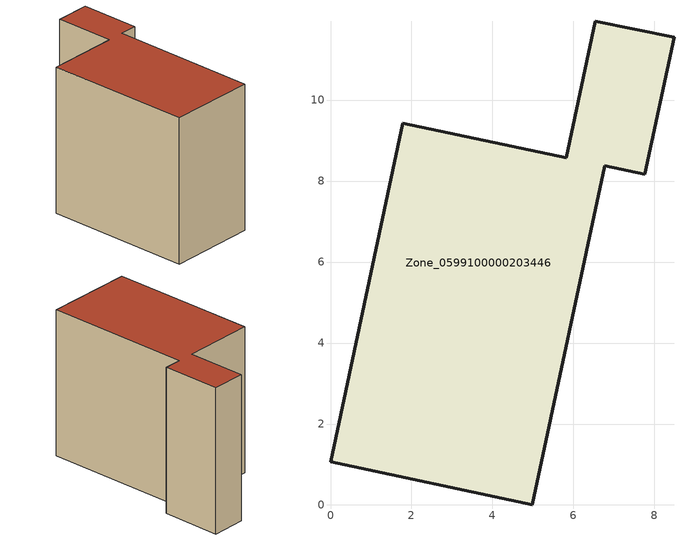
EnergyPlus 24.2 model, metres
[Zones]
Zone_0599100000203446
 floor ground (C_G): 5.82,8.57 6.53,11.95 8.48,11.55 7.76,8.17 6.78,8.37 4.98,0 0,1.07 1.79,9.43 z0
 wall outside (C_F): 7.76,8.17 8.48,11.55 6.53,11.95 5.82,8.57 1.79,9.43 0,1.07 4.98,0 6.78,8.37 7.76,8.17 z0:8.52
 roof outside (C_R): 1.79,9.43 0,1.07 4.98,0 6.78,8.37 7.76,8.17 8.48,11.55 6.53,11.95 5.82,8.57 z8.52
[BUILDING]
Pand.0599100000203446: North Axis=0; Terrain=City; Loads Convergence Tolerance Value=0.04; Temperature Convergence Tolerance Value=0.4; Solar Distribution=FullExterior; Maximum Number of Warmup Days=25; Minimum Number of Warmup Days=1
[Site:Location]
Rotterdam.The.Hague.AP_ZH_NLD Design_Conditions: Latitude=51.96; Longitude=4.45; Time Zone=1; Elevation=-4.5
[SITE:GROUNDTEMPERATURE:BUILDINGSURFACE]
18, 18, 18, 18, 18, 18, 18, 18, 18, 18, 18, 18
[MATERIAL] Thermal Absorptance=0.9; Solar Absorptance=0.7; Visible Absorptance=0.7
Name | Roughness | Thickness | Conductivity | Density | Specific Heat
G.TI.1975-1991 | MediumSmooth | 0.15 | 0.288461 | 540 | 1210
F.TI.1975-1991 | Rough | 0.3 | 0.230769 | 1920 | 840
R.TI.1975-1991 | MediumRough | 0.2 | 0.153846 | 1500 | 1000
[CONSTRUCTION]
C_G: G.TI.1975-1991
C_F: F.TI.1975-1991
C_R: R.TI.1975-1991
[ZONE]
Zone_0599100000203446: Type=1; Multiplier=1; Ceiling Height=Autocalculate; Volume=Autocalculate; Floor Area=autocalculate; Part of Total Floor Area=Yes
[ZONEINFILTRATION:DESIGNFLOWRATE]
Infil_Zone_0599100000203446: Zone or ZoneList or Space or SpaceList=Zone_0599100000203446; Schedule=AlwaysOn; Design Flow Rate Calculation Method=Flow/Area; Flow Rate per Floor Area=0.003; Constant Term Coefficient=1; Temperature Term Coefficient=0; Velocity Term Coefficient=0; Velocity Squared Term Coefficient=0
[HVACTEMPLATE:ZONE:IDEALLOADSAIRSYSTEM]
Zone_0599100000203446: Maximum Heating Supply Air Temperature=50; Minimum Cooling Supply Air Temperature=13; Maximum Heating Supply Air Humidity Ratio=0.0156; Minimum Cooling Supply Air Humidity Ratio=0.0077; Heating Limit=NoLimit; Cooling Limit=NoLimit; Dehumidification Control Type=ConstantSensibleHeatRatio; Cooling Sensible Heat Ratio=0.7; Dehumidification Setpoint=60; Humidification Control Type=None; Humidification Setpoint=30; Outdoor Air Method=None; Outdoor Air Flow Rate per Person=0.00944; Outdoor Air Flow Rate per Zone Floor Area=0; Outdoor Air Flow Rate per Zone=0; Demand Controlled Ventilation Type=None; Outdoor Air Economizer Type=NoEconomizer; Heat Recovery Type=None; Sensible Heat Recovery Effectiveness=0.7; Latent Heat Recovery Effectiveness=0.65
[ZONECONTROL:THERMOSTAT]
ThermostatControl_Zone_0599100000203446: Zone or ZoneList=Zone_0599100000203446; Control Type Schedule=DualSetpointControlType; Control 1=Thermostat_Zone_0599100000203446; Temperature Difference Between Cutout And Setpoint=0
[THERMOSTATSETPOINT:DUALSETPOINT]
Thermostat_Zone_0599100000203446: Heating Setpoint Temperature Schedule=HeatingSetpoint_Zone_0599100000203446; Cooling Setpoint Temperature Schedule=CoolingSetpoint_Zone_0599100000203446
[SCHEDULE:COMPACT]
HeatingSetpoint_Zone_0599100000203446: Through: 12/31, For: AllDays, Until: 24:00, 21
CoolingSetpoint_Zone_0599100000203446: Through: 12/31, For: AllDays, Until: 24:00, 24
DualSetpointControlType: Through: 12/31, For: AllDays, Until: 24:00, 4
AlwaysOn: Through: 12/31, For: AllDays, Until: 24:00, 1
